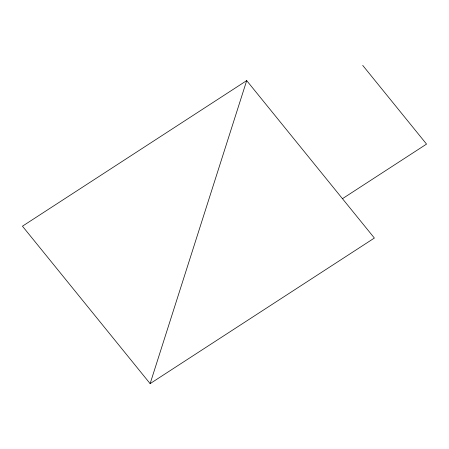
<?xml version="1.0" encoding="UTF-8"?>
<svg xmlns="http://www.w3.org/2000/svg" width="449" height="449" viewBox="0 0 449 449"><rect width="100%" height="100%" fill="white"/><g stroke="black" fill="none" stroke-linecap="round" stroke-linejoin="round"><path stroke-width="0.67" d="M150.129 383.626L246.697 80.607L374.376 238.043L150.129 383.626L22.45 226.189L246.697 80.607M342.458 198.688L426.55 144.095L362.713 65.374"/></g></svg>
